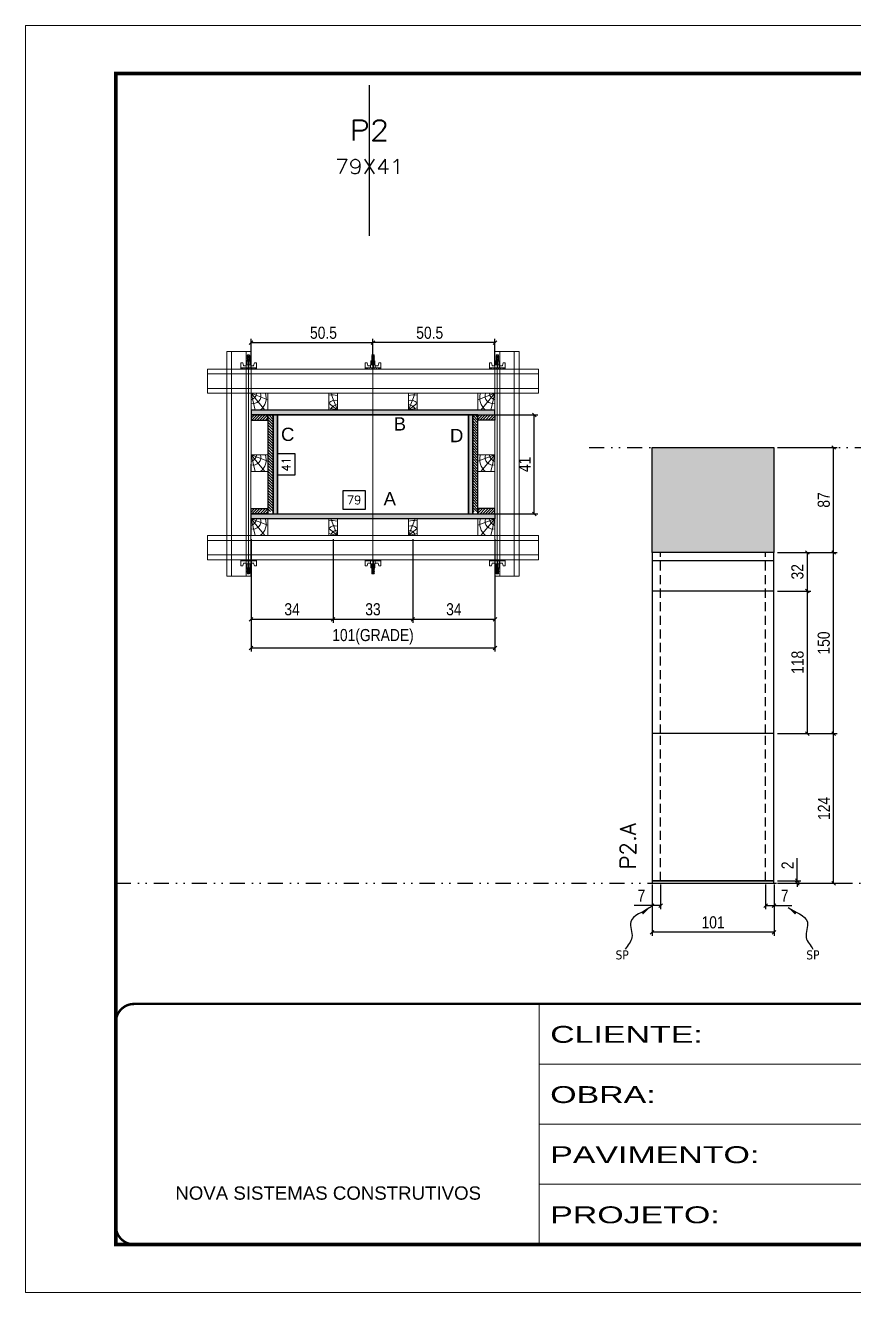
# Model space of a CAD drawing. Extents: x 14400 to 27878, y -21631 to 6985.
# Drawn here: x 16012 to 16698, y 4786 to 5836 of the extents above; entities that cross this region are included whole.
import ezdxf
from ezdxf.enums import TextEntityAlignment as Align

# ---------------------------------------------------------------- set-up
doc = ezdxf.new("R2010")
doc.units = 0
for name, pattern in [('CONTINUO', [0]), ('DASHED', [0.75, 0.5, -0.25]), ('DIVIDE2', [0.625, 0.25, -0.125, 0, -0.125, 0, -0.125]), ('HIDDEN', [0.375, 0.25, -0.125])]:
    doc.linetypes.add(name, pattern=pattern)
for name, color, linetype in [('CHAPA', 1, 'Continuous'), ('COTA', 241, 'Continuous'), ('MEIO_PONT', 93, 'Continuous'), ('Nível', 160, 'Continuous'), ('Painéis', 200, 'Continuous'), ('SARR_2.2x7', 40, 'Continuous'), ('SARRAFO', 251, 'Continuous'), ('Sarrafo de Pressão', 42, 'HIDDEN'), ('texto', 7, 'Continuous'), ('Texto de Titulo', 7, 'Continuous'), ('Texto Qtd Sarr', 242, 'Continuous'), ('TEXTO_GERAL', 7, 'Continuous')]:
    doc.layers.add(name, color=color, linetype=linetype)
for name, color, linetype, lineweight in [('Folhas', 255, 'Continuous', 9), ('Hachura', 251, 'Continuous', 9), ('Madeira', 126, 'Continuous', 18), ('Perfil Metálico', 224, 'Continuous', 18), ('SARRAFO DE PRESSAO', 251, 'DASHED', 9), ('Texto Seção', 7, 'Continuous', 15)]:
    doc.layers.add(name, color=color, linetype=linetype, lineweight=lineweight)
doc.styles.add('ARIAL', font='arial.ttf')
doc.styles.add('COTA TECNICA', font='techl___.ttf', dxfattribs={"height": 10})
doc.styles.add('COTA TECNICA 2X', font='techl___.ttf', dxfattribs={"height": 10})
doc.styles.add('COTA TECNICA-50', font='techl___.ttf', dxfattribs={"height": 10})
doc.styles.add('REGUA-120', font='ROMANS.shx', dxfattribs={"height": 15})
doc.styles.add('ROMANS', font='romans.shx')
doc.styles.get("Standard").update_dxf_attribs({"font": 'arial.ttf'})
doc.styles.add('Tecnologia', font='')
doc.styles.get('Tecnologia').set_extended_font_data('Forgotten Futurist')
doc.dimstyles.new('COTA PAINEL-50', dxfattribs={"dimtxt": 10, "dimasz": 3, "dimexe": 3, "dimexo": 3, "dimgap": 3, "dimtad": 1, "dimdec": 1, "dimzin": 12, "dimdsep": 46, "dimtxsty": 'COTA TECNICA-50', "dimblk1": 'OBLIQUE', "dimblk2": 'OBLIQUE', "dimsah": 1, "dimcen": 0.9, "dimclrd": 4, "dimclre": 4, "dimclrt": 240, "dimadec": 1, "dimazin": 3, "dimtfac": 1, "dimtdec": 1, "dimtmove": 0, "dimatfit": 3, "dimfxl": 1, "dimtolj": 1, "dimtzin": 12, "dimarcsym": 0})
doc.dimstyles.new('PAINEL', dxfattribs={"dimtxt": 10, "dimasz": 3, "dimexe": 3, "dimexo": 3, "dimgap": 3, "dimtad": 1, "dimdec": 1, "dimzin": 12, "dimdsep": 46, "dimtxsty": 'COTA TECNICA', "dimblk1": 'OBLIQUE', "dimblk2": 'OBLIQUE', "dimsah": 1, "dimcen": 0.9, "dimclrd": 4, "dimclre": 4, "dimclrt": 240, "dimadec": 1, "dimazin": 3, "dimtfac": 1, "dimtdec": 1, "dimtmove": 0, "dimatfit": 3, "dimfxl": 1, "dimtolj": 1, "dimtzin": 12, "dimarcsym": 0})
doc.dimstyles.new('SECAO PILAR', dxfattribs={"dimtxt": 10, "dimasz": 3, "dimexe": 3, "dimexo": 3, "dimgap": 3, "dimtad": 1, "dimdec": 1, "dimlfac": 0.5, "dimzin": 12, "dimdsep": 46, "dimtxsty": 'COTA TECNICA 2X', "dimblk1": 'OBLIQUE', "dimblk2": 'OBLIQUE', "dimsah": 1, "dimcen": 0.9, "dimclrd": 256, "dimclre": 256, "dimclrt": 256, "dimadec": 1, "dimazin": 3, "dimtfac": 1, "dimtdec": 1, "dimtmove": 0, "dimatfit": 3, "dimfxl": 1, "dimtolj": 1, "dimtzin": 12, "dimarcsym": 0})
doc.dimstyles.new('SECÇÃO 2', dxfattribs={"dimtxt": 7, "dimasz": 6, "dimexe": 0.18, "dimexo": 2, "dimgap": -4, "dimtad": 3, "dimdec": 1, "dimlfac": 0.5, "dimzin": 12, "dimdsep": 46, "dimtxsty": 'ROMANS', "dimblk": 'ARCHTICK', "dimcen": 0.09, "dimse1": 1, "dimse2": 1, "dimsd1": 1, "dimsd2": 1, "dimclrd": 180, "dimclre": 5, "dimclrt": 1, "dimadec": 0, "dimazin": 3, "dimtfac": 1, "dimtdec": 1, "dimtofl": 0, "dimtmove": 0, "dimatfit": 3, "dimldrblk": 'ARCHTICK', "dimfxl": 1, "dimtolj": 1, "dimtzin": 0, "dimarcsym": 0})
doc.dimstyles.get("Standard").update_dxf_attribs({"dimtxt": 0.18, "dimasz": 0.18, "dimexe": 0.18, "dimexo": 0.0625, "dimgap": 0.09, "dimtad": 0, "dimtih": 1, "dimtoh": 1, "dimdec": 4, "dimzin": 0, "dimdsep": 46, "dimtxsty": 'Standard', "dimcen": 0.09, "dimadec": 0, "dimazin": 0, "dimtfac": 1, "dimtdec": 4, "dimtofl": 0, "dimtmove": 0, "dimatfit": 3, "dimfxl": 1, "dimtolj": 1, "dimtzin": 0, "dimarcsym": 0})

# ---------------------------------------------------------------- blocks, each defined once
blk = doc.blocks.new('9999999999')
at = {"color": 30, "linetype": 'CONTINUO'}
for p, q in [((98564.6, 34230.2), (98564.6, 34429.4)), ((98564.6, 34379.6), (99584, 34379.6)), ((98564.6, 34329.8), (99488, 34329.8)), ((98564.6, 34280), (99488, 34280))]:
    blk.add_line(p, q, dxfattribs=at)
at = {"color": 30, "linetype": 'CONTINUO', "const_width": 2}
blk.add_lwpolyline([(99584, 34230.2), (99584, 34414.4, 0.414214), (99569, 34429.4), (98229, 34429.4, 0.414214), (98214, 34414.4), (98214, 34245.2, 0.414214), (98229, 34230.2), (99584, 34230.2)], format="xyb", dxfattribs=at)
at = {"layer": 'Folhas'}
blk.add_lwpolyline([(98139, 34190.2), (99624, 34190.2), (99624, 35240.2), (98139, 35240.2)], close=True, dxfattribs=at)
at = {"layer": 'Folhas', "color": 30, "const_width": 3}
blk.add_lwpolyline([(98214, 34230.2), (99584, 34230.2), (99584, 35200.2), (98214, 35200.2)], close=True, dxfattribs=at)
at = {"color": 7, "linetype": 'Continuous', "ltscale": 5, "style": 'ARIAL'}
blk.add_text('NOVA SISTEMAS CONSTRUTIVOS', height=11.059, dxfattribs=at).set_placement((98263.2, 34267.2))
at = {"layer": 'Folhas', "color": 7, "style": 'Tecnologia', "width": 1.5}
for s, p in [('CLIENTE:', (98573.7, 34397.2)), ('OBRA:', (98573.7, 34347.3)), ('PAVIMENTO:', (98573.7, 34297.5)), ('PROJETO:', (98573.7, 34247.7))]:
    blk.add_text(s, height=14, dxfattribs=at).set_placement(p)
blk = doc.blocks.new('titulo1')
at = {"layer": 'Defpoints', "color": 252, "linetype": 'HIDDEN', "ltscale": 2}
blk.add_line((0, 0), (0, 125), dxfattribs=at)
at = {"layer": 'Defpoints', "style": 'ROMANS', "oblique": 15}
blk.add_attdef('FOLHA', text='', height=10, dxfattribs=at).set_placement((0, 15.6), align=Align.MIDDLE_CENTER)
at = {"layer": 'Texto Qtd Sarr', "color": 3, "style": 'ROMANS', "oblique": 15}
for tag, height, p in [('TITULO', 17, (0, 71.4)), ('SEÇÃO', 12, (0, 41.5))]:
    blk.add_attdef(tag, text='', height=height, dxfattribs=at).set_placement(p, align=Align.MIDDLE_CENTER)
blk = doc.blocks.new('*D2437')
at = {"layer": 'COTA', "color": 180, "lineweight": -2, "transparency": 16777216}
for p, q in [((16293.8, 5450.4), (16274.8, 5450.4)), ((16274.8, 5450.4), (16274.8, 5435.4)), ((16293.8, 5435.4), (16293.8, 5450.4)), ((16274.8, 5435.4), (16293.8, 5435.4))]:
    blk.add_line(p, q, dxfattribs=at)
at = {"layer": 'Defpoints', "color": 0, "transparency": 16777216}
for p in [(16220.9, 5431.4), (16378.9, 5431.4), (16378.9, 5431.4)]:
    blk.add_point(p, dxfattribs=at)
at = {"layer": 'COTA', "color": 1, "transparency": 16777216, "insert": (16284.3, 5442.9), "char_height": 7, "attachment_point": 5, "style": 'ROMANS'}
blk.add_mtext('\\A1;79', dxfattribs=at)
blk = doc.blocks.new('_ArchTick')
at = {"color": 0, "linetype": 'ByBlock', "const_width": 0.15}
blk.add_lwpolyline([(-0.5, -0.5), (0.5, 0.5)], dxfattribs=at)
blk = doc.blocks.new('*D2438')
at = {"layer": 'COTA', "color": 180, "lineweight": -2, "transparency": 16777216}
for p, q in [((16235.5, 5481.1), (16220.5, 5481.1)), ((16220.5, 5481.1), (16220.5, 5463.7)), ((16235.5, 5463.7), (16235.5, 5481.1)), ((16220.5, 5463.7), (16235.5, 5463.7))]:
    blk.add_line(p, q, dxfattribs=at)
at = {"layer": 'Defpoints', "color": 0, "transparency": 16777216}
for p in [(16220.9, 5513.4), (16239.5, 5513.4), (16220.9, 5431.4)]:
    blk.add_point(p, dxfattribs=at)
at = {"layer": 'COTA', "color": 1, "transparency": 16777216, "insert": (16228, 5472.4), "char_height": 7, "attachment_point": 5, "rotation": 90, "style": 'ROMANS'}
blk.add_mtext('\\A1;41', dxfattribs=at)
blk = doc.blocks.new('_Oblique')
at = {"color": 0, "linetype": 'ByBlock', "lineweight": -2}
blk.add_line((-0.5, -0.5), (0.5, 0.5), dxfattribs=at)
blk = doc.blocks.new('*D2445')
at = {"layer": 'COTA', "lineweight": -2, "transparency": 16777216}
for p, q in [((16385.5, 5513.4), (16436.5, 5513.4)), ((16433.5, 5431.4), (16433.5, 5513.4)), ((16385.5, 5431.4), (16436.5, 5431.4))]:
    blk.add_line(p, q, dxfattribs=at)
at = {"layer": 'Defpoints', "color": 0, "transparency": 16777216}
for p in [(16382.5, 5513.4), (16433.5, 5513.4), (16382.5, 5431.4)]:
    blk.add_point(p, dxfattribs=at)
at = {"layer": 'COTA', "lineweight": -2, "transparency": 16777216, "xscale": 3, "yscale": 3, "zscale": 3}
for p, rotation in [((16433.5, 5513.4), 90), ((16433.5, 5431.4), 270)]:
    blk.add_blockref('_Oblique', p, dxfattribs=dict(at, rotation=rotation))
at = {"layer": 'COTA', "transparency": 16777216, "insert": (16425.5, 5472.4), "char_height": 10, "attachment_point": 5, "rotation": 90, "style": 'COTA TECNICA 2X'}
blk.add_mtext('\\A1;41', dxfattribs=at)
blk = doc.blocks.new('*D2439')
at = {"layer": 'COTA', "lineweight": -2, "transparency": 16777216}
for p, q in [((16198.9, 5410.4), (16198.9, 5317.3)), ((16400.9, 5410.4), (16400.9, 5317.3)), ((16198.9, 5320.3), (16400.9, 5320.3))]:
    blk.add_line(p, q, dxfattribs=at)
at = {"layer": 'Defpoints', "color": 0, "transparency": 16777216}
for p in [(16198.9, 5413.4), (16400.9, 5413.4), (16400.9, 5320.3)]:
    blk.add_point(p, dxfattribs=at)
at = {"layer": 'COTA', "lineweight": -2, "transparency": 16777216, "xscale": 3, "yscale": 3, "zscale": 3, "rotation": 180}
blk.add_blockref('_Oblique', (16198.9, 5320.3), dxfattribs=at)
at = {"layer": 'COTA', "lineweight": -2, "transparency": 16777216, "xscale": 3, "yscale": 3, "zscale": 3}
blk.add_blockref('_Oblique', (16400.9, 5320.3), dxfattribs=at)
at = {"layer": 'COTA', "transparency": 16777216, "insert": (16299.9, 5329.5), "char_height": 10, "attachment_point": 5, "style": 'COTA TECNICA 2X'}
blk.add_mtext('\\A1;101(GRADE)', dxfattribs=at)
blk = doc.blocks.new('*D2440')
at = {"layer": 'COTA', "lineweight": -2, "transparency": 16777216}
for p, q in [((16332.9, 5410.4), (16332.9, 5341.1)), ((16400.9, 5410.4), (16400.9, 5341.1)), ((16332.9, 5344.1), (16400.9, 5344.1))]:
    blk.add_line(p, q, dxfattribs=at)
at = {"layer": 'Defpoints', "color": 0, "transparency": 16777216}
for p in [(16332.9, 5413.4), (16400.9, 5413.4), (16400.9, 5344.1)]:
    blk.add_point(p, dxfattribs=at)
at = {"layer": 'COTA', "lineweight": -2, "transparency": 16777216, "xscale": 3, "yscale": 3, "zscale": 3, "rotation": 180}
blk.add_blockref('_Oblique', (16332.9, 5344.1), dxfattribs=at)
at = {"layer": 'COTA', "lineweight": -2, "transparency": 16777216, "xscale": 3, "yscale": 3, "zscale": 3}
blk.add_blockref('_Oblique', (16400.9, 5344.1), dxfattribs=at)
at = {"layer": 'COTA', "transparency": 16777216, "insert": (16366.9, 5352.3), "char_height": 10, "attachment_point": 5, "style": 'COTA TECNICA 2X'}
blk.add_mtext('\\A1;34', dxfattribs=at)
blk = doc.blocks.new('*D2441')
at = {"layer": 'COTA', "lineweight": -2, "transparency": 16777216}
for p, q in [((16198.9, 5410.4), (16198.9, 5341.1)), ((16266.9, 5410.4), (16266.9, 5341.1)), ((16198.9, 5344.1), (16266.9, 5344.1))]:
    blk.add_line(p, q, dxfattribs=at)
at = {"layer": 'Defpoints', "color": 0, "transparency": 16777216}
for p in [(16198.9, 5413.4), (16266.9, 5413.4), (16266.9, 5344.1)]:
    blk.add_point(p, dxfattribs=at)
at = {"layer": 'COTA', "lineweight": -2, "transparency": 16777216, "xscale": 3, "yscale": 3, "zscale": 3, "rotation": 180}
blk.add_blockref('_Oblique', (16198.9, 5344.1), dxfattribs=at)
at = {"layer": 'COTA', "lineweight": -2, "transparency": 16777216, "xscale": 3, "yscale": 3, "zscale": 3}
blk.add_blockref('_Oblique', (16266.9, 5344.1), dxfattribs=at)
at = {"layer": 'COTA', "transparency": 16777216, "insert": (16232.9, 5352.3), "char_height": 10, "attachment_point": 5, "style": 'COTA TECNICA 2X'}
blk.add_mtext('\\A1;34', dxfattribs=at)
blk = doc.blocks.new('*D2442')
at = {"layer": 'COTA', "lineweight": -2, "transparency": 16777216}
for p, q in [((16266.9, 5410.4), (16266.9, 5341.1)), ((16332.9, 5410.4), (16332.9, 5341.1)), ((16266.9, 5344.1), (16332.9, 5344.1))]:
    blk.add_line(p, q, dxfattribs=at)
at = {"layer": 'Defpoints', "color": 0, "transparency": 16777216}
for p in [(16266.9, 5413.4), (16332.9, 5413.4), (16332.9, 5344.1)]:
    blk.add_point(p, dxfattribs=at)
at = {"layer": 'COTA', "lineweight": -2, "transparency": 16777216, "xscale": 3, "yscale": 3, "zscale": 3, "rotation": 180}
blk.add_blockref('_Oblique', (16266.9, 5344.1), dxfattribs=at)
at = {"layer": 'COTA', "lineweight": -2, "transparency": 16777216, "xscale": 3, "yscale": 3, "zscale": 3}
blk.add_blockref('_Oblique', (16332.9, 5344.1), dxfattribs=at)
at = {"layer": 'COTA', "transparency": 16777216, "insert": (16299.9, 5352.3), "char_height": 10, "attachment_point": 5, "style": 'COTA TECNICA 2X'}
blk.add_mtext('\\A1;33', dxfattribs=at)
blk = doc.blocks.new('*D2443')
at = {"layer": 'COTA', "lineweight": -2, "transparency": 16777216}
for p, q in [((16198.9, 5554.4), (16198.9, 5576.3)), ((16299.9, 5554.4), (16299.9, 5576.3)), ((16198.9, 5573.3), (16299.9, 5573.3))]:
    blk.add_line(p, q, dxfattribs=at)
at = {"layer": 'Defpoints', "color": 0, "transparency": 16777216}
for p in [(16299.9, 5573.3), (16198.9, 5551.4), (16299.9, 5551.4)]:
    blk.add_point(p, dxfattribs=at)
at = {"layer": 'COTA', "lineweight": -2, "transparency": 16777216, "xscale": 3, "yscale": 3, "zscale": 3, "rotation": 180}
blk.add_blockref('_Oblique', (16198.9, 5573.3), dxfattribs=at)
at = {"layer": 'COTA', "lineweight": -2, "transparency": 16777216, "xscale": 3, "yscale": 3, "zscale": 3}
blk.add_blockref('_Oblique', (16299.9, 5573.3), dxfattribs=at)
at = {"layer": 'COTA', "transparency": 16777216, "insert": (16258.9, 5581.4), "char_height": 10, "attachment_point": 5, "style": 'COTA TECNICA 2X'}
blk.add_mtext('\\A1;50.5', dxfattribs=at)
blk = doc.blocks.new('*D2444')
at = {"layer": 'COTA', "lineweight": -2, "transparency": 16777216}
for p, q in [((16299.9, 5554.4), (16299.9, 5576.3)), ((16400.9, 5554.4), (16400.9, 5576.3)), ((16400.9, 5573.3), (16299.9, 5573.3))]:
    blk.add_line(p, q, dxfattribs=at)
at = {"layer": 'Defpoints', "color": 0, "transparency": 16777216}
for p in [(16299.9, 5573.3), (16299.9, 5551.4), (16400.9, 5551.4)]:
    blk.add_point(p, dxfattribs=at)
at = {"layer": 'COTA', "lineweight": -2, "transparency": 16777216, "xscale": 3, "yscale": 3, "zscale": 3, "rotation": 180}
blk.add_blockref('_Oblique', (16299.9, 5573.3), dxfattribs=at)
at = {"layer": 'COTA', "lineweight": -2, "transparency": 16777216, "xscale": 3, "yscale": 3, "zscale": 3}
blk.add_blockref('_Oblique', (16400.9, 5573.3), dxfattribs=at)
at = {"layer": 'COTA', "transparency": 16777216, "insert": (16346.9, 5581.4), "char_height": 10, "attachment_point": 5, "style": 'COTA TECNICA 2X'}
blk.add_mtext('\\A1;50.5', dxfattribs=at)
blk = doc.blocks.new('C')
at = {"layer": 'Hachura', "color": 0}
for p, q in [((0, 3.22), (0, -3.22)), ((0.45, 3.22), (0, 3.22)), ((0.46, 3.16), (0, 3.16)), ((0.46, 3.05), (0, 3.05)), ((0.46, 2.88), (0, 2.88)), ((0, 2.75), (0, -1.16)), ((0.46, 2.65), (0, 2.65)), ((0.46, 2.23), (0, 2.23)), ((0.46, 1.51), (0, 1.51)), ((0.39, 0.49), (0.17, 0.49)), ((0.45, -3.23), (0.45, 3.22)), ((0.45, 3.22), (2.58, 3.22)), ((1.74, 0.97), (0.45, 0.97)), ((1.45, 0.1), (0.45, 0.1)), ((1.35, 1.94), (1.35, 0.96)), ((2.58, 2.39), (1.47, 2.09)), ((1.74, -0.97), (1.74, 0.97)), ((1.74, 0.97), (1.74, 0.84)), ((1.74, 0.97), (1.74, 0.84)), ((1.74, 0.84), (3.35, 0.84)), ((3.35, 0.45), (1.74, 0.45)), ((2.58, 3.22), (2.58, 2.39)), ((3.32, 0.84), (3.32, -0.84)), ((3.35, 0.84), (3.35, -0.84)), ((3.68, 0.45), (3.35, 0.45)), ((3.84, -0.52), (3.35, 0.45)), ((3.35, 0.06), (3.67, -0.57)), ((3.68, 0.45), (4.16, -0.52)), ((3.72, 0.5), (4.25, -0.57)), ((4.37, -0.55), (3.83, 0.53)), ((4.15, 0.45), (3.93, 0.45)), ((4.42, -0.52), (3.93, 0.45)), ((4.15, 0.45), (4.26, 0.45)), ((4.26, 0.45), (4.74, -0.52)), ((4.3, 0.5), (4.83, -0.57)), ((4.95, -0.55), (4.41, 0.53)), ((4.51, 0.45), (4.84, 0.45)), ((5, -0.52), (4.51, 0.45)), ((4.84, 0.45), (5.32, -0.52)), ((4.88, 0.5), (5.41, -0.57)), ((5.53, -0.55), (4.99, 0.53)), ((5.58, -0.52), (5.09, 0.45)), ((5.42, 0.45), (5.09, 0.45)), ((5.58, -0.52), (5.09, 0.45)), ((5.42, 0.45), (5.74, -0.19)), ((5.46, 0.5), (5.74, -0.07)), ((5.74, 0.19), (5.57, 0.53)), ((5.74, 0.32), (5.68, 0.45)), ((5.68, 0.45), (5.74, 0.45)), ((5.74, 0.45), (5.9, 0.29)), ((5.74, 0.45), (5.74, -0.52)), ((5.9, -0.36), (5.9, 0.29)), ((0.45, 0), (0, 0)), ((0.46, -1.52), (0, -1.52)), ((0.46, -2.23), (0, -2.23)), ((0.46, -2.65), (0, -2.65)), ((0.46, -2.88), (0, -2.88)), ((0.46, -3.05), (0, -3.05)), ((0.46, -3.16), (0, -3.16)), ((0, -3.22), (2.57, -3.22)), ((0.08, -0.48), (0.29, -0.48)), ((0.29, -0.48), (0.4, -0.48)), ((0.45, 0), (0.45, -0.97)), ((0.45, -0.16), (1.45, -0.16)), ((0.45, -0.65), (0.45, -0.32)), ((0.45, -3.23), (0.45, -0.65)), ((0.45, -0.97), (1.74, -0.97)), ((1.35, -1.94), (1.35, -0.97)), ((2.58, -2.39), (1.47, -2.1)), ((3.35, -0.32), (1.74, -0.32)), ((3.35, -0.84), (1.74, -0.84)), ((2.58, -3.23), (2.58, -2.39)), ((3.35, -0.07), (3.58, -0.52)), ((3.35, -0.52), (3.58, -0.52)), ((3.84, -0.52), (4.16, -0.52)), ((4.42, -0.52), (4.74, -0.52)), ((4.63, -0.52), (4.74, -0.52)), ((5, -0.52), (5.32, -0.52)), ((5.58, -0.52), (5.74, -0.52)), ((5.74, -0.52), (5.9, -0.36)), ((5.74, -0.52), (5.74, -0.52))]:
    blk.add_line(p, q, dxfattribs=at)
for centre, radius, start, end in [((1.52, 1.94), 0.161, 104.7436, 180), ((1.44, -0.03), 0.129, 272.695, 87.305), ((3.81, 0.39), 0.143, 25.5688, 154.4312), ((4.39, 0.39), 0.143, 25.5688, 154.4312), ((4.97, 0.39), 0.143, 25.5688, 154.4312), ((5.55, 0.39), 0.143, 25.5688, 154.4312), ((0.17, -0.37), 0.174, 221.744, 317.8592), ((1.52, -1.94), 0.161, 180, 255.2564), ((3.71, -0.4), 0.174, 222.1408, 318.256), ((4.29, -0.4), 0.174, 222.1408, 318.256), ((4.87, -0.4), 0.174, 222.1408, 318.256), ((5.45, -0.4), 0.174, 222.1408, 318.256), ((5.61, -0.4), 0.174, 317.8592, 318.256)]:
    blk.add_arc(centre, radius, start, end, dxfattribs=at)
blk = doc.blocks.new('PONTALETE')
at = {"layer": 'Madeira'}
for q in [(2.71, 7), (7, 5.76), (7, 1.74)]:
    blk.add_line((0, 0), q, dxfattribs=at)
blk.add_lwpolyline([(0, 0), (7, 0), (7, 7), (0, 7)], close=True, dxfattribs=at)
for centre, radius, start, end in [((2.04, 0.06), 6.23, 37.2818, 109.0913), ((1.09, 0.9), 3.19, 343.603, 109.9847), ((-0.21, -0.78), 3.09, 14.6322, 86.0383)]:
    blk.add_arc(centre, radius, start, end, dxfattribs=at)
blk = doc.blocks.new('MEIO PONTALETE')
at = {"layer": 'Madeira'}
for q in [(2.71, 7), (3.5, 2.88), (3.5, 0.87)]:
    blk.add_line((0, 0), q, dxfattribs=at)
blk.add_lwpolyline([(0, 0), (3.5, 0), (3.5, 7), (0, 7)], close=True, dxfattribs=at)
for centre, radius, start, end in [((2.04, 0.06), 6.23, 76.4499, 109.0913), ((1.09, 0.9), 3.19, 40.9063, 109.9847), ((-0.21, -0.78), 3.09, 14.6322, 86.0383)]:
    blk.add_arc(centre, radius, start, end, dxfattribs=at)
blk = doc.blocks.new('*D2447')
at = {"layer": 'COTA', "color": 4, "lineweight": -2, "transparency": 16777216}
for p, q in [((16531.1, 5124.4), (16531.1, 5081.8)), ((16632.1, 5124.4), (16632.1, 5081.8)), ((16632.1, 5084.8), (16531.1, 5084.8))]:
    blk.add_line(p, q, dxfattribs=at)
at = {"layer": 'Defpoints', "color": 0, "transparency": 16777216}
for p in [(16531.1, 5127.4), (16632.1, 5127.4), (16531.1, 5084.8)]:
    blk.add_point(p, dxfattribs=at)
at = {"layer": 'COTA', "color": 4, "lineweight": -2, "transparency": 16777216, "xscale": 3, "yscale": 3, "zscale": 3, "rotation": 180}
blk.add_blockref('_Oblique', (16531.1, 5084.8), dxfattribs=at)
at = {"layer": 'COTA', "color": 4, "lineweight": -2, "transparency": 16777216, "xscale": 3, "yscale": 3, "zscale": 3}
blk.add_blockref('_Oblique', (16632.1, 5084.8), dxfattribs=at)
at = {"layer": 'COTA', "color": 240, "transparency": 16777216, "insert": (16581.6, 5092.9), "char_height": 10, "attachment_point": 5, "style": 'COTA TECNICA'}
blk.add_mtext('\\A1;101', dxfattribs=at)
blk = doc.blocks.new('*D2448')
at = {"layer": 'COTA', "color": 4, "lineweight": -2, "transparency": 16777216}
for p, q in [((16625.1, 5124.4), (16625.1, 5103.9)), ((16632.1, 5122.4), (16632.1, 5103.9)), ((16625.1, 5106.9), (16632.1, 5106.9)), ((16632.1, 5106.9), (16646.8, 5106.9))]:
    blk.add_line(p, q, dxfattribs=at)
at = {"layer": 'Defpoints', "color": 0, "transparency": 16777216}
for p in [(16625.1, 5127.4), (16632.1, 5125.4), (16632.1, 5106.9)]:
    blk.add_point(p, dxfattribs=at)
at = {"layer": 'COTA', "color": 4, "lineweight": -2, "transparency": 16777216, "xscale": 3, "yscale": 3, "zscale": 3, "rotation": 180}
blk.add_blockref('_Oblique', (16625.1, 5106.9), dxfattribs=at)
at = {"layer": 'COTA', "color": 4, "lineweight": -2, "transparency": 16777216, "xscale": 3, "yscale": 3, "zscale": 3}
blk.add_blockref('_Oblique', (16632.1, 5106.9), dxfattribs=at)
at = {"layer": 'COTA', "color": 240, "transparency": 16777216, "insert": (16640.9, 5115), "char_height": 10, "attachment_point": 5, "style": 'COTA TECNICA-50'}
blk.add_mtext('\\A1;7', dxfattribs=at)
blk = doc.blocks.new('*D2449')
at = {"layer": 'COTA', "color": 4, "lineweight": -2, "transparency": 16777216}
for p, q in [((16538.1, 5124.4), (16538.1, 5103.9)), ((16531.1, 5122.4), (16531.1, 5103.9)), ((16531.1, 5106.9), (16516.3, 5106.9)), ((16538.1, 5106.9), (16531.1, 5106.9))]:
    blk.add_line(p, q, dxfattribs=at)
at = {"layer": 'Defpoints', "color": 0, "transparency": 16777216}
for p in [(16531.1, 5125.4), (16538.1, 5127.4), (16531.1, 5106.9)]:
    blk.add_point(p, dxfattribs=at)
at = {"layer": 'COTA', "color": 4, "lineweight": -2, "transparency": 16777216, "xscale": 3, "yscale": 3, "zscale": 3, "rotation": 180}
blk.add_blockref('_Oblique', (16531.1, 5106.9), dxfattribs=at)
at = {"layer": 'COTA', "color": 4, "lineweight": -2, "transparency": 16777216, "xscale": 3, "yscale": 3, "zscale": 3}
blk.add_blockref('_Oblique', (16538.1, 5106.9), dxfattribs=at)
at = {"layer": 'COTA', "color": 240, "transparency": 16777216, "insert": (16522.2, 5115), "char_height": 10, "attachment_point": 5, "style": 'COTA TECNICA-50'}
blk.add_mtext('\\A1;7', dxfattribs=at)
blk = doc.blocks.new('*D2451')
at = {"layer": 'COTA', "color": 4, "linetype": 'ByBlock', "lineweight": -2, "transparency": 16777216}
for p, q in [((16635.1, 5249.4), (16684.4, 5249.4)), ((16681.4, 5125.4), (16681.4, 5249.4)), ((16635.1, 5125.4), (16684.4, 5125.4))]:
    blk.add_line(p, q, dxfattribs=at)
at = {"layer": 'Defpoints', "color": 0, "linetype": 'ByBlock', "transparency": 16777216}
for p in [(16632.1, 5249.4), (16681.4, 5249.4), (16632.1, 5125.4)]:
    blk.add_point(p, dxfattribs=at)
at = {"layer": 'COTA', "color": 4, "linetype": 'ByBlock', "lineweight": -2, "transparency": 16777216, "xscale": 3, "yscale": 3, "zscale": 3}
for p, rotation in [((16681.4, 5249.4), 90), ((16681.4, 5125.4), 270)]:
    blk.add_blockref('_Oblique', p, dxfattribs=dict(at, rotation=rotation))
at = {"layer": 'COTA', "color": 240, "linetype": 'ByBlock', "transparency": 16777216, "insert": (16673.4, 5187.4), "char_height": 10, "attachment_point": 5, "rotation": 90, "style": 'COTA TECNICA'}
blk.add_mtext('\\A1;124', dxfattribs=at)
blk = doc.blocks.new('*D2450')
at = {"layer": 'COTA', "color": 4, "lineweight": -2, "transparency": 16777216}
for p, q in [((16651.3, 5127.4), (16651.3, 5146.2)), ((16635.1, 5127.4), (16654.3, 5127.4)), ((16635.1, 5125.4), (16654.3, 5125.4)), ((16651.3, 5125.4), (16651.3, 5127.4)), ((16651.3, 5125.4), (16651.3, 5122.4))]:
    blk.add_line(p, q, dxfattribs=at)
at = {"layer": 'Defpoints', "color": 0, "transparency": 16777216}
for p in [(16632.1, 5127.4), (16632.1, 5125.4), (16651.3, 5125.4)]:
    blk.add_point(p, dxfattribs=at)
at = {"layer": 'COTA', "color": 4, "lineweight": -2, "transparency": 16777216, "xscale": 3, "yscale": 3, "zscale": 3}
for p, rotation in [((16651.3, 5127.4), 270), ((16651.3, 5125.4), 90)]:
    blk.add_blockref('_Oblique', p, dxfattribs=dict(at, rotation=rotation))
at = {"layer": 'COTA', "color": 240, "transparency": 16777216, "insert": (16643.3, 5140.2), "char_height": 10, "attachment_point": 5, "rotation": 90, "style": 'COTA TECNICA-50'}
blk.add_mtext('\\A1;2', dxfattribs=at)
blk = doc.blocks.new('*D2452')
at = {"layer": 'COTA', "color": 4, "linetype": 'ByBlock', "lineweight": -2, "transparency": 16777216}
for p, q in [((16635.1, 5249.4), (16684.4, 5249.4)), ((16681.4, 5125.4), (16681.4, 5249.4)), ((16635.1, 5125.4), (16684.4, 5125.4))]:
    blk.add_line(p, q, dxfattribs=at)
at = {"layer": 'Defpoints', "color": 0, "linetype": 'ByBlock', "transparency": 16777216}
for p in [(16632.1, 5249.4), (16681.4, 5249.4), (16632.1, 5125.4)]:
    blk.add_point(p, dxfattribs=at)
at = {"layer": 'COTA', "color": 4, "linetype": 'ByBlock', "lineweight": -2, "transparency": 16777216, "xscale": 3, "yscale": 3, "zscale": 3}
for p, rotation in [((16681.4, 5249.4), 90), ((16681.4, 5125.4), 270)]:
    blk.add_blockref('_Oblique', p, dxfattribs=dict(at, rotation=rotation))
at = {"layer": 'COTA', "color": 240, "linetype": 'ByBlock', "transparency": 16777216, "insert": (16673.4, 5187.4), "char_height": 10, "attachment_point": 5, "rotation": 90, "style": 'COTA TECNICA'}
blk.add_mtext('\\A1;124', dxfattribs=at)
blk = doc.blocks.new('*D2453')
at = {"layer": 'COTA', "color": 4, "lineweight": -2, "transparency": 16777216}
for p, q in [((16635.1, 5367.4), (16662.7, 5367.4)), ((16659.7, 5249.4), (16659.7, 5367.4)), ((16635.1, 5249.4), (16662.7, 5249.4))]:
    blk.add_line(p, q, dxfattribs=at)
at = {"layer": 'Defpoints', "color": 0, "transparency": 16777216}
for p in [(16632.1, 5367.4), (16659.7, 5367.4), (16632.1, 5249.4)]:
    blk.add_point(p, dxfattribs=at)
at = {"layer": 'COTA', "color": 4, "lineweight": -2, "transparency": 16777216, "xscale": 3, "yscale": 3, "zscale": 3}
for p, rotation in [((16659.7, 5367.4), 90), ((16659.7, 5249.4), 270)]:
    blk.add_blockref('_Oblique', p, dxfattribs=dict(at, rotation=rotation))
at = {"layer": 'COTA', "color": 240, "transparency": 16777216, "insert": (16651.6, 5308.4), "char_height": 10, "attachment_point": 5, "rotation": 90, "style": 'COTA TECNICA-50'}
blk.add_mtext('\\A1;118', dxfattribs=at)
blk = doc.blocks.new('*D2454')
at = {"layer": 'COTA', "color": 4, "lineweight": -2, "transparency": 16777216}
for p, q in [((16635.1, 5399.4), (16662.7, 5399.4)), ((16659.7, 5367.4), (16659.7, 5399.4)), ((16635.1, 5367.4), (16662.7, 5367.4))]:
    blk.add_line(p, q, dxfattribs=at)
at = {"layer": 'Defpoints', "color": 0, "transparency": 16777216}
for p in [(16632.1, 5399.4), (16659.7, 5399.4), (16632.1, 5367.4)]:
    blk.add_point(p, dxfattribs=at)
at = {"layer": 'COTA', "color": 4, "lineweight": -2, "transparency": 16777216, "xscale": 3, "yscale": 3, "zscale": 3}
for p, rotation in [((16659.7, 5399.4), 90), ((16659.7, 5367.4), 270)]:
    blk.add_blockref('_Oblique', p, dxfattribs=dict(at, rotation=rotation))
at = {"layer": 'COTA', "color": 240, "transparency": 16777216, "insert": (16651.5, 5383.4), "char_height": 10, "attachment_point": 5, "rotation": 90, "style": 'COTA TECNICA'}
blk.add_mtext('\\A1;32', dxfattribs=at)
blk = doc.blocks.new('*D2455')
at = {"layer": 'COTA', "color": 4, "lineweight": -2, "transparency": 16777216}
for p, q in [((16635.1, 5486.4), (16684.4, 5486.4)), ((16681.4, 5399.4), (16681.4, 5486.4)), ((16635.1, 5399.4), (16684.4, 5399.4))]:
    blk.add_line(p, q, dxfattribs=at)
at = {"layer": 'Defpoints', "color": 0, "transparency": 16777216}
for p in [(16632.1, 5486.4), (16681.4, 5486.4), (16632.1, 5399.4)]:
    blk.add_point(p, dxfattribs=at)
at = {"layer": 'COTA', "color": 4, "lineweight": -2, "transparency": 16777216, "xscale": 3, "yscale": 3, "zscale": 3}
for p, rotation in [((16681.4, 5486.4), 90), ((16681.4, 5399.4), 270)]:
    blk.add_blockref('_Oblique', p, dxfattribs=dict(at, rotation=rotation))
at = {"layer": 'COTA', "color": 240, "transparency": 16777216, "insert": (16673.3, 5442.9), "char_height": 10, "attachment_point": 5, "rotation": 90, "style": 'COTA TECNICA'}
blk.add_mtext('\\A1;87', dxfattribs=at)
blk = doc.blocks.new('*D2456')
at = {"layer": 'COTA', "color": 4, "lineweight": -2, "transparency": 16777216}
for p, q in [((16635.1, 5399.4), (16684.4, 5399.4)), ((16681.4, 5249.4), (16681.4, 5399.4)), ((16635.1, 5249.4), (16684.4, 5249.4))]:
    blk.add_line(p, q, dxfattribs=at)
at = {"layer": 'Defpoints', "color": 0, "transparency": 16777216}
for p in [(16632.1, 5399.4), (16681.4, 5399.4), (16632.1, 5249.4)]:
    blk.add_point(p, dxfattribs=at)
at = {"layer": 'COTA', "color": 4, "lineweight": -2, "transparency": 16777216, "xscale": 3, "yscale": 3, "zscale": 3}
for p, rotation in [((16681.4, 5399.4), 90), ((16681.4, 5249.4), 270)]:
    blk.add_blockref('_Oblique', p, dxfattribs=dict(at, rotation=rotation))
at = {"layer": 'COTA', "color": 240, "transparency": 16777216, "insert": (16673.3, 5324.4), "char_height": 10, "attachment_point": 5, "rotation": 90, "style": 'COTA TECNICA'}
blk.add_mtext('\\A1;150', dxfattribs=at)

msp = doc.modelspace()

# ---------------------------------------------------------------- hatches: boundary and pattern name
at = {"layer": 'COTA'}
h = msp.add_hatch(dxfattribs=at)
h.set_pattern_fill('AR-CONC', color=256, scale=0.03)
h.set_pattern_definition([(50, (-83.8245, 0), (5.4655401, -0.4781726), [0.5715, -6.2865]), (355, (-83.8245, 0), (-1.0573026, 5.7317054), [0.4572, -5.0292175]), (100.451445, (-83.369, -0.04), (4.4082374, 5.2535326), [0.4857003, -5.3427073]), (46.1842, (-83.8245, 1.524), (8.1323712, -1.2612698), [0.85725, -9.42975]), (96.63556, (-83.147, 1.419), (7.122124, 7.4227837), [0.7285507, -8.0140682]), (351.18415, (-83.8245, 1.524), (7.122124, 7.4227837), [0.685799, -7.543792]), (21, (-83.0625, 1.143), (4.5484317, -3.067956), [0.5715, -6.2865]), (326, (-83.0625, 1.143), (1.8540609, 5.525639), [0.4572, -5.0292]), (71.451445, (-82.6834, 0.8873), (6.4024926, 2.457683), [0.4857003, -5.3426981]), (37.5, (-83.8245, 0), (0.0926581, 2.53665117), [0, -4.96824, 0, -5.1054, 0, -5.04825]), (7.5, (-83.8245, 0), (2.00458988, 3.00541724), [0, -2.91084, 0, -4.85394, 0, -1.92405]), (327.5, (-85.5237, 0), (4.06771786, -0.17186232), [0, -1.905, 0, -5.9436, 0, -7.8867]), (317.5, (-86.2857, 0), (4.44387544, 0.7627947), [0, -2.4765, 0, -3.94716, 0, -5.6007])])
h.paths.add_polyline_path([(16632.06, 5486.44), (16531.06, 5486.44), (16531.06, 5399.44), (16632.06, 5399.44)])
at = {"layer": 'Hachura'}
h = msp.add_hatch(color=256, dxfattribs=at)
h.dxf.hatch_style = 1
h.paths.add_polyline_path([(16400.89, 5513.39), (16400.89, 5517.39), (16198.89, 5517.39), (16198.89, 5513.39)])
h = msp.add_hatch(color=256, dxfattribs=at)
h.dxf.hatch_style = 1
h.paths.add_polyline_path([(16400.89, 5513.39), (16400.89, 5517.39), (16198.89, 5517.39), (16198.89, 5513.39)])
h = msp.add_hatch(dxfattribs=at)
h.set_pattern_fill('ANSI31', color=256, scale=0.5, angle=180, style=0)
h.set_pattern_definition([(225, (7074.9426, -17416.0135), (1.12253202, -1.12253202), [])])
h.paths.add_polyline_path([(16212.89, 5513.39), (16212.89, 5508.99), (16198.89, 5508.99), (16198.89, 5513.39)])
h = msp.add_hatch(dxfattribs=at)
h.set_pattern_fill('ANSI31', color=256, scale=0.5, angle=90, style=0)
h.set_pattern_definition([(135, (-6566.9137, 14978.3465), (-1.12253202, -1.12253202), [])])
h.paths.add_polyline_path([(16217.29, 5433.39), (16212.89, 5433.39), (16212.89, 5513.39), (16217.29, 5513.39)])
h = msp.add_hatch(color=256, dxfattribs=at)
h.dxf.hatch_style = 1
h.paths.add_polyline_path([(16217.29, 5431.39), (16220.89, 5431.39), (16220.89, 5513.39), (16217.29, 5513.39)])
h = msp.add_hatch(color=256, dxfattribs=at)
h.dxf.hatch_style = 1
h.paths.add_polyline_path([(16217.29, 5431.39), (16220.89, 5431.39), (16220.89, 5513.39), (16217.29, 5513.39)])
h = msp.add_hatch(color=256, dxfattribs=at)
h.dxf.hatch_style = 1
h.paths.add_polyline_path([(16378.89, 5431.39), (16382.49, 5431.39), (16382.49, 5513.39), (16378.89, 5513.39)])
h = msp.add_hatch(color=256, dxfattribs=at)
h.dxf.hatch_style = 1
h.paths.add_polyline_path([(16378.89, 5431.39), (16382.49, 5431.39), (16382.49, 5513.39), (16378.89, 5513.39)])
h = msp.add_hatch(dxfattribs=at)
h.set_pattern_fill('ANSI31', color=256, scale=0.5, angle=90, style=0)
h.set_pattern_definition([(135, (-6508.9137, 14936.3465), (-1.12253202, -1.12253202), [])])
h.paths.add_polyline_path([(16382.49, 5513.39), (16386.89, 5513.39), (16386.89, 5433.39), (16382.49, 5433.39)])
h = msp.add_hatch(dxfattribs=at)
h.set_pattern_fill('ANSI31', color=256, scale=0.5, angle=180, style=0)
h.set_pattern_definition([(225, (6897.9426, -17416.0135), (1.12253202, -1.12253202), [])])
h.paths.add_polyline_path([(16386.89, 5513.39), (16386.89, 5508.99), (16400.89, 5508.99), (16400.89, 5513.39)])
h = msp.add_hatch(dxfattribs=at)
h.set_pattern_fill('ANSI31', color=256, scale=0.5, angle=180, style=0)
h.set_pattern_definition([(225, (7074.9426, -17460.0135), (1.12253202, -1.12253202), [])])
h.paths.add_polyline_path([(16212.89, 5431.39), (16212.89, 5435.79), (16198.89, 5435.79), (16198.89, 5431.39)])
h = msp.add_hatch(color=256, dxfattribs=at)
h.dxf.hatch_style = 1
h.paths.add_polyline_path([(16400.89, 5431.39), (16400.89, 5427.39), (16198.89, 5427.39), (16198.89, 5431.39)])
h = msp.add_hatch(color=256, dxfattribs=at)
h.dxf.hatch_style = 1
h.paths.add_polyline_path([(16400.89, 5431.39), (16400.89, 5427.39), (16198.89, 5427.39), (16198.89, 5431.39)])
h = msp.add_hatch(dxfattribs=at)
h.set_pattern_fill('ANSI31', color=256, scale=0.5, angle=180, style=0)
h.set_pattern_definition([(225, (6897.9426, -17460.0135), (1.12253202, -1.12253202), [])])
h.paths.add_polyline_path([(16386.89, 5431.39), (16386.89, 5435.79), (16400.89, 5435.79), (16400.89, 5431.39)])

# ---------------------------------------------------------------- linework, layer by layer
at = {"layer": 'CHAPA'}
for points in [[(16400.89, 5513.39), (16400.89, 5517.39), (16198.89, 5517.39), (16198.89, 5513.39)], [(16400.89, 5513.39), (16400.89, 5517.39), (16198.89, 5517.39), (16198.89, 5513.39)], [(16217.29, 5431.39), (16220.89, 5431.39), (16220.89, 5513.39), (16217.29, 5513.39)], [(16217.29, 5431.39), (16220.89, 5431.39), (16220.89, 5513.39), (16217.29, 5513.39)], [(16378.89, 5431.39), (16382.49, 5431.39), (16382.49, 5513.39), (16378.89, 5513.39)], [(16378.89, 5431.39), (16382.49, 5431.39), (16382.49, 5513.39), (16378.89, 5513.39)], [(16400.89, 5431.39), (16400.89, 5427.39), (16198.89, 5427.39), (16198.89, 5431.39)], [(16400.89, 5431.39), (16400.89, 5427.39), (16198.89, 5427.39), (16198.89, 5431.39)]]:
    msp.add_lwpolyline(points, close=True, dxfattribs=at)
at = {"layer": 'COTA'}
for p, q in [((16531.06, 5399.44), (16531.06, 5486.44)), ((16531.06, 5486.44), (16632.06, 5486.44)), ((16632.06, 5486.44), (16632.06, 5399.44))]:
    msp.add_line(p, q, dxfattribs=at)
at = {"layer": 'Hachura'}
for p, q in [((16196.89, 5382.59), (16196.89, 5558.39)), ((16299.89, 5382.59), (16299.9, 5558.39)), ((16402.9, 5382.59), (16402.9, 5558.39))]:
    msp.add_line(p, q, dxfattribs=at)
at = {"layer": 'Madeira'}
for points in [[(16400.89, 5517.39), (16400.89, 5531.39), (16198.89, 5531.39), (16198.89, 5517.39)], [(16400.89, 5427.39), (16400.89, 5413.39), (16198.89, 5413.39), (16198.89, 5427.39)]]:
    msp.add_lwpolyline(points, close=True, dxfattribs=at)
at = {"layer": 'Nível', "color": 4, "linetype": 'DIVIDE2', "ltscale": 50}
for p, q in [((16479, 5486.44), (17456.97, 5486.44)), ((16086.97, 5125.44), (17456.97, 5125.44))]:
    msp.add_line(p, q, dxfattribs=at)
at = {"layer": 'Painéis'}
for p, q in [((16531.06, 5399.44), (16531.06, 5127.44)), ((16632.06, 5399.44), (16531.06, 5399.44)), ((16632.06, 5127.44), (16632.06, 5399.44)), ((16632.06, 5367.44), (16531.06, 5367.44)), ((16632.06, 5249.44), (16531.06, 5249.44)), ((16531.06, 5127.44), (16632.06, 5127.44))]:
    msp.add_line(p, q, dxfattribs=at)
for points in [[(16220.89, 5513.39), (16220.89, 5431.39), (16378.89, 5431.39), (16378.89, 5513.39)], [(16632.06, 5127.44), (16531.06, 5127.44), (16531.06, 5125.44), (16632.06, 5125.44)]]:
    msp.add_lwpolyline(points, close=True, dxfattribs=at)
at = {"layer": 'Perfil Metálico'}
for p, q in [((16182.84, 5566.03), (16182.84, 5379.92)), ((16194.84, 5566.03), (16194.84, 5379.92)), ((16404.95, 5566.03), (16404.95, 5379.92)), ((16416.95, 5566.03), (16416.95, 5379.92))]:
    msp.add_line(p, q, dxfattribs=at)
for points in [[(16178.9, 5566.03), (16198.9, 5566.03), (16198.84, 5379.92), (16178.84, 5379.92)], [(16420.89, 5566.03), (16400.89, 5566.03), (16400.95, 5379.92), (16420.95, 5379.92)], [(16436.89, 5551.39), (16436.89, 5531.39), (16162.89, 5531.39), (16162.89, 5551.39)], [(16162.89, 5535.39), (16162.89, 5547.39), (16436.89, 5547.39), (16436.89, 5535.39)], [(16436.89, 5393.39), (16436.89, 5413.39), (16162.89, 5413.39), (16162.89, 5393.39)], [(16162.89, 5409.39), (16162.89, 5397.39), (16436.89, 5397.39), (16436.89, 5409.39)]]:
    msp.add_lwpolyline(points, close=True, dxfattribs=at)
at = {"layer": 'SARR_2.2x7'}
msp.add_line((16632.06, 5392.44), (16531.06, 5392.44), dxfattribs=at)
at = {"layer": 'SARRAFO'}
for points in [[(16198.89, 5508.99), (16212.89, 5508.99), (16212.89, 5513.39), (16198.89, 5513.39)], [(16212.89, 5513.39), (16212.89, 5431.39), (16217.29, 5431.39), (16217.29, 5513.39)], [(16386.89, 5431.39), (16386.89, 5513.39), (16382.49, 5513.39), (16382.49, 5431.39)], [(16400.89, 5508.99), (16386.89, 5508.99), (16386.89, 5513.39), (16400.89, 5513.39)], [(16198.89, 5435.79), (16212.89, 5435.79), (16212.89, 5431.39), (16198.89, 5431.39)], [(16400.89, 5435.79), (16386.89, 5435.79), (16386.89, 5431.39), (16400.89, 5431.39)]]:
    msp.add_lwpolyline(points, close=True, dxfattribs=at)
at = {"layer": 'Sarrafo de Pressão', "ltscale": 30}
for p, q in [((16538.06, 5249.44), (16538.06, 5399.44)), ((16625.06, 5249.44), (16625.06, 5399.44)), ((16538.06, 5127.44), (16538.06, 5249.44)), ((16625.06, 5127.44), (16625.06, 5249.44))]:
    msp.add_line(p, q, dxfattribs=at)

# ---------------------------------------------------------------- block references
at = {"layer": 'Hachura', "linetype": 'Continuous', "yscale": 2, "zscale": 2}
for p, xscale, rotation in [((16196.89, 5551.39), -2, 270), ((16299.89, 5551.39), 2, 90), ((16402.89, 5551.39), 2, 90), ((16196.89, 5393.39), 2, 269.9999999999999), ((16299.89, 5393.39), -2, 90), ((16402.89, 5393.39), -2, 90)]:
    msp.add_blockref('C', p, dxfattribs=dict(at, xscale=xscale, rotation=rotation))
at = {"layer": 'MEIO_PONT', "yscale": 2, "zscale": 2}
for p, xscale, rotation in [((16198.89, 5531.39), 2, 269.9999999999999), ((16400.89, 5531.39), -2, 90), ((16198.89, 5480.39), 2, 269.9999999999999), ((16400.89, 5480.39), -2, 90), ((16198.89, 5427.39), 2, 269.9999999999999), ((16400.89, 5427.39), -2, 90)]:
    msp.add_blockref('PONTALETE', p, dxfattribs=dict(at, xscale=xscale, rotation=rotation))
at = {"layer": 'MEIO_PONT', "yscale": 1.999999997962732, "zscale": 1.999999997962732}
for p, xscale in [((16270.39, 5517.39), -1.999999997962732), ((16329.39, 5517.39), 1.999999997962732), ((16270.39, 5413.39), -1.999999997962732), ((16329.39, 5413.39), 1.999999997962732)]:
    msp.add_blockref('MEIO PONTALETE', p, dxfattribs=dict(at, xscale=xscale))
at = {"layer": 'SARRAFO DE PRESSAO', "color": 6, "linetype": 'ByBlock'}
msp.add_blockref('9999999999', (-82127.01, -29404.05), dxfattribs=at)
at = {"layer": 'Texto Seção'}
ref = msp.add_blockref('titulo1', (16296.89, 5661.65), dxfattribs=at)
ref.add_attrib('TITULO', 'P2', dxfattribs={"layer": 'Texto de Titulo', "color": 7, "height": 17, "style": 'ROMANS', "width": 1.1}).set_placement((16296.89, 5749.15), align=Align.MIDDLE_CENTER)
ref.add_attrib('SEÇÃO', '79X41', dxfattribs={"layer": 'Texto de Titulo', "color": 7, "height": 12, "style": 'ROMANS', "width": 1.1}).set_placement((16296.89, 5719.15), align=Align.MIDDLE_CENTER)

# ---------------------------------------------------------------- texts
at = {"layer": 'texto', "color": 0, "char_height": 7.5, "attachment_point": 5}
for insert in [(16506.28, 5065.94), (16664.31, 5065.94)]:
    msp.add_mtext('{\\fTahoma|b0|i0|c0|p34;\\C4;SP}', dxfattribs=dict(at, insert=insert))
at = {"layer": 'Texto Seção', "insert": (16517.59, 5136.69), "char_height": 13, "width": 285.3299, "attachment_point": 7, "rotation": 90, "style": 'REGUA-120'}
msp.add_mtext('P2.A', dxfattribs=at)
at = {"layer": 'TEXTO_GERAL', "style": 'ARIAL'}
for s, p in [('C', (16229.28, 5497.3)), ('B', (16322.16, 5505.94)), ('D', (16369.23, 5496.29)), ('A', (16313.81, 5443.97))]:
    msp.add_text(s, height=11, dxfattribs=at).set_placement(p, align=Align.MIDDLE_CENTER)

# ---------------------------------------------------------------- dimensions: what is measured, and where the dimension line sits
at = {"layer": 'COTA'}
for base, p1, p2, dimstyle, picture, middle in [((16299.89, 5573.3), (16198.89, 5551.39), (16299.89, 5551.39), 'SECAO PILAR', '*D2443', (16258.89, 5573.3)), ((16378.89, 5431.39), (16220.89, 5431.39), (16378.89, 5431.39), 'SECÇÃO 2', '*D2437', (16284.28, 5431.39))]:
    dim = msp.add_linear_dim(base=base, p1=p1, p2=p2, dimstyle=dimstyle, dxfattribs=at)
    dim.commit()
    dim.dimension.update_dxf_attribs({"geometry": picture, "text_midpoint": middle, "dimtype": 160})
for base, p1, p2, angle, dimstyle, picture, middle in [((16299.89, 5573.3), (16400.89, 5551.39), (16299.89, 5551.39), 180, 'SECAO PILAR', '*D2444', (16346.89, 5573.3)), ((16239.49, 5513.39), (16220.89, 5431.39), (16220.89, 5513.39), 90, 'SECÇÃO 2', '*D2438', (16239.49, 5472.39)), ((16651.32, 5125.44), (16632.06, 5127.44), (16632.06, 5125.44), 90, 'COTA PAINEL-50', '*D2450', (16651.32, 5140.18))]:
    dim = msp.add_linear_dim(base=base, p1=p1, p2=p2, angle=angle, dimstyle=dimstyle, dxfattribs=at)
    dim.commit()
    dim.dimension.update_dxf_attribs({"geometry": picture, "text_midpoint": middle, "dimtype": 160})
for base, p1, p2, angle, dimstyle, picture, middle in [((16433.53, 5513.39), (16382.49, 5431.39), (16382.49, 5513.39), 90, 'SECAO PILAR', '*D2445', (16425.46, 5472.39)), ((16681.43, 5486.44), (16632.06, 5399.44), (16632.06, 5486.44), 90, 'PAINEL', '*D2455', (16673.33, 5442.94)), ((16659.74, 5399.44), (16632.06, 5367.44), (16632.06, 5399.44), 90, 'PAINEL', '*D2454', (16651.53, 5383.44)), ((16681.43, 5399.44), (16632.06, 5249.44), (16632.06, 5399.44), 90, 'PAINEL', '*D2456', (16673.32, 5324.44)), ((16659.74, 5367.44), (16632.06, 5249.44), (16632.06, 5367.44), 90, 'COTA PAINEL-50', '*D2453', (16651.65, 5308.44)), ((16531.06, 5106.93), (16538.06, 5127.44), (16531.06, 5125.44), 180, 'COTA PAINEL-50', '*D2449', (16522.2, 5115))]:
    dim = msp.add_linear_dim(base=base, p1=p1, p2=p2, angle=angle, dimstyle=dimstyle, dxfattribs=at)
    dim.commit()
    dim.dimension.update_dxf_attribs({"geometry": picture, "text_midpoint": middle})
dim = msp.add_linear_dim(base=(16400.89, 5320.28), p1=(16198.89, 5413.39), p2=(16400.89, 5413.39), text='<>(GRADE)', dimstyle='SECAO PILAR', dxfattribs=at)
dim.commit()
dim.dimension.update_dxf_attribs({"geometry": '*D2439', "text_midpoint": (16299.89, 5329.5)})
for base, p1, p2, dimstyle, picture, middle in [((16266.89, 5344.12), (16198.89, 5413.39), (16266.89, 5413.39), 'SECAO PILAR', '*D2441', (16232.89, 5352.34)), ((16332.89, 5344.12), (16266.89, 5413.39), (16332.89, 5413.39), 'SECAO PILAR', '*D2442', (16299.89, 5352.34)), ((16400.89, 5344.12), (16332.89, 5413.39), (16400.89, 5413.39), 'SECAO PILAR', '*D2440', (16366.89, 5352.34)), ((16632.06, 5106.93), (16625.06, 5127.44), (16632.06, 5125.44), 'COTA PAINEL-50', '*D2448', (16640.93, 5115))]:
    dim = msp.add_linear_dim(base=base, p1=p1, p2=p2, dimstyle=dimstyle, dxfattribs=at)
    dim.commit()
    dim.dimension.update_dxf_attribs({"geometry": picture, "text_midpoint": middle})
at = {"layer": 'COTA', "linetype": 'ByBlock'}
for picture in ['*D2451', '*D2452']:
    dim = msp.add_aligned_dim(p1=(16632.06, 5125.44), p2=(16632.06, 5249.44), distance=-49.37, dimstyle='PAINEL', dxfattribs=at)
    dim.commit()
    dim.dimension.update_dxf_attribs({"geometry": picture, "text_midpoint": (16673.36, 5187.44)})
at = {"layer": 'COTA'}
dim = msp.add_linear_dim(base=(16531.06, 5084.76), p1=(16632.06, 5127.44), p2=(16531.06, 5127.44), angle=180, dimstyle='PAINEL', override={"dimarcsym": 2}, dxfattribs=at)
dim.commit()
dim.dimension.update_dxf_attribs({"geometry": '*D2447', "text_midpoint": (16581.56, 5092.86)})

# ---------------------------------------------------------------- leaders
at = {"layer": 'COTA', "path_type": 1}
for points in [[(16529.23, 5105.25), (16513.45, 5093.42), (16514.37, 5080.41), (16508.82, 5070.63)], [(16643.89, 5105.25), (16659.68, 5093.42), (16658.75, 5080.41), (16664.3, 5070.63)]]:
    msp.add_leader(points, dimstyle='Standard', override={"dimasz": 8}, dxfattribs=at)

doc.saveas('drawing.dxf')
